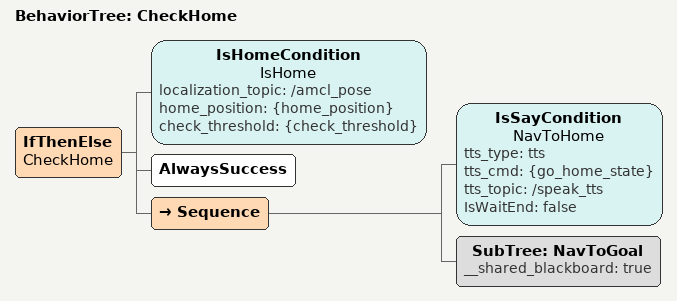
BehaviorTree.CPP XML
<?xml version="1.0"?>
<root>
    <include ros_pkg="autoware_behavior_tree" path="behavior_trees/autoware_bt0_navigation.xml"/>
    <!-- autoware CheckHome 二级 -->
    <BehaviorTree ID="CheckHome">
        <!-- else-无任务tick检查是否回初始位置等待 -->
        <IfThenElse name="CheckHome">
            <IsHomeCondition name="IsHome" localization_topic="/amcl_pose" home_position="{home_position}" check_threshold="{check_threshold}"/>
            <AlwaysSuccess/>
            <Sequence>
                <IsSayCondition name="NavToHome" tts_type="tts" tts_cmd="{go_home_state}" tts_topic="/speak_tts"  IsWaitEnd="false" />
                <SubTree ID="NavToGoal" __shared_blackboard="true"/>
            </Sequence>
        </IfThenElse>
    </BehaviorTree>
</root>
